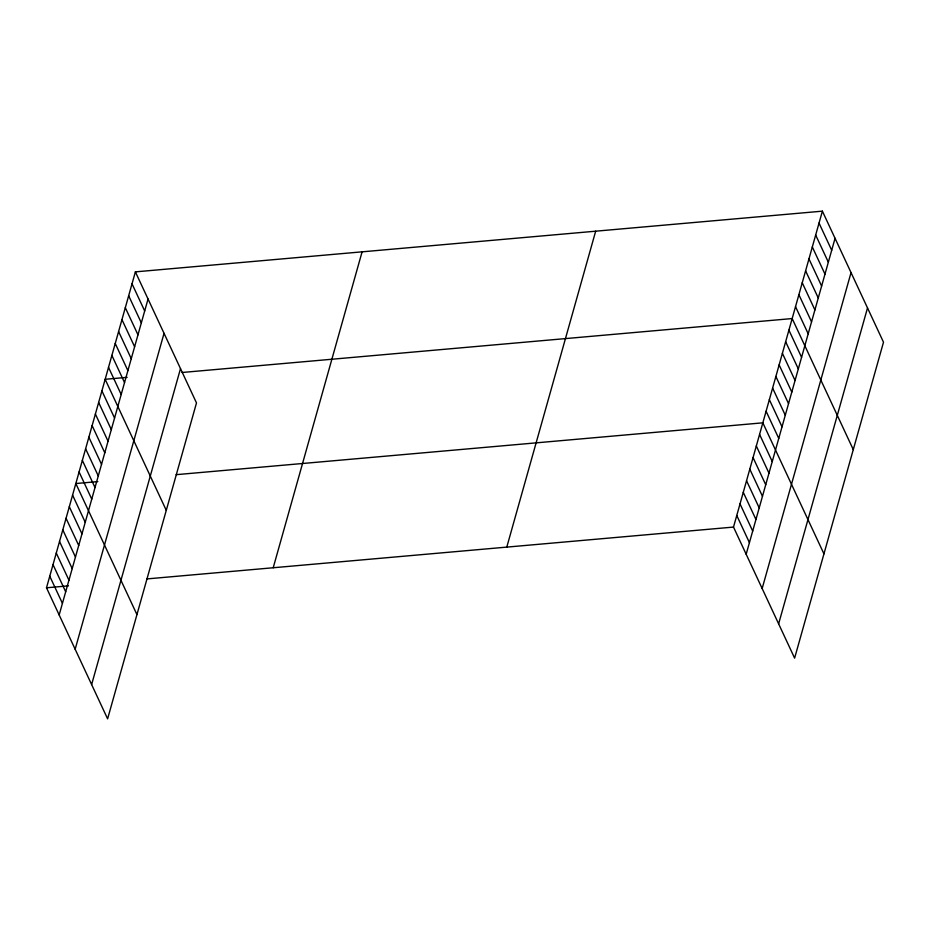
<?xml version="1.0" encoding="UTF-8"?>
<svg xmlns="http://www.w3.org/2000/svg" width="930" height="930" viewBox="0 0 930 930"><rect width="100%" height="100%" fill="white"/><g stroke="black" fill="none" stroke-linecap="round" stroke-linejoin="round"><path stroke-width="1.4" d="M135.385 271.874L196.497 402.923L107.613 718.844L46.5 587.795L135.385 271.874L822.387 211.156L883.5 342.205L794.615 658.126L733.503 527.077L822.387 211.156M59.171 614.951L148.044 299.03M75.156 649.245L164.04 333.324M91.628 684.561L180.501 368.64M273.211 567.753L362.096 251.832M506.792 547.107L595.677 231.186M746.174 554.234L835.059 238.313M762.158 588.516L851.043 272.595M778.631 623.844L867.516 307.923M127.143 377.348L105.16 379.289L166.272 510.338M182.106 372.488L792.174 318.56L853.275 449.62M97.813 481.601L75.83 483.542L136.942 614.591M176.13 474.672L762.833 422.825L823.945 553.873M46.5 587.795L68.483 585.854M146.8 578.925L733.503 527.077M819.028 223.084L831.699 250.251M815.668 235.023L828.339 262.179M812.32 246.962L824.98 274.118M808.961 258.889L821.62 286.056M805.601 270.828L818.261 297.984M802.241 282.767L814.913 309.923M798.882 294.694L811.553 321.861M795.522 306.633L808.193 333.789M788.907 330.15L801.579 357.306M785.652 341.728L798.312 368.896M782.397 353.319L795.057 380.475M779.131 364.897L791.802 392.065M775.876 376.487L788.535 403.643M772.609 388.066L785.28 415.233M769.354 399.656L782.025 426.812M766.099 411.234L778.759 438.402M759.577 434.403L772.249 461.559M756.323 445.982L768.982 473.149M753.056 457.572L765.727 484.728M749.801 469.15L762.472 496.318M746.546 480.74L759.206 507.896M743.279 492.319L755.951 519.486M740.024 503.909L752.696 531.065M736.769 515.487L749.429 542.655M132.025 283.813L144.685 310.969M128.666 295.74L141.337 322.908M125.306 307.679L137.977 334.835M121.946 319.618L134.618 346.774M118.598 331.545L131.258 358.713M115.239 343.484L127.898 370.64M111.879 355.411L124.539 382.579M108.519 367.35L121.191 394.518M101.905 390.867L114.564 418.035M98.65 402.458L111.309 429.614M95.383 414.036L108.054 441.204M92.128 425.626L104.788 452.782M88.862 437.205L101.533 464.361M85.607 448.783L98.278 475.951M82.352 460.373L95.011 487.529M79.085 471.952L91.756 499.119M72.575 495.12L85.234 522.288M69.308 506.711L81.98 533.867M66.053 518.289L78.725 545.457M62.798 529.879L75.458 557.035M59.532 541.458L72.203 568.625M56.277 553.048L68.948 580.204M53.022 564.626L65.681 591.782M49.755 576.205L62.426 603.372"/></g></svg>
